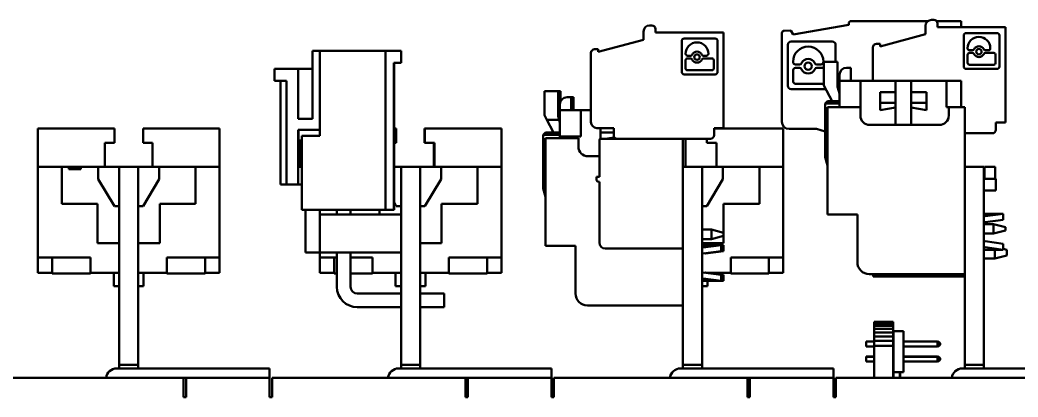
# Model space of a CAD drawing. Header units: millimetres. Extents: x 3118 to 4801, y 919 to 1849.
# Drawn here: x 3373.8 to 3457.3, y 1426.6 to 1458.2 of the extents above; entities that cross this region are included whole.
import ezdxf

# ---------------------------------------------------------------- set-up
doc = ezdxf.new("R2010")
doc.units = ezdxf.units.MM
doc.header["$LTSCALE"] = 1.8
doc.layers.add('외형선(ISO)', color=7, linetype='Continuous', lineweight=50)

msp = doc.modelspace()

# ---------------------------------------------------------------- linework, layer by layer
at = {"layer": '외형선(ISO)'}
for p, q in [((3443.341, 1458.097), (3449.76, 1458.097)), ((3450.06, 1458.197), (3450.26, 1458.197)), ((3450.483, 1458.097), (3452.541, 1458.097)), ((3452.541, 1458.097), (3452.541, 1457.597)), ((3425.96, 1456.537), (3425.96, 1457.237)), ((3426.46, 1457.737), (3426.66, 1457.737)), ((3426.96, 1457.437), (3426.96, 1457.137)), ((3426.96, 1457.137), (3432.66, 1457.137)), ((3432.66, 1457.137), (3432.66, 1449.137)), ((3438.291, 1457.317), (3437.732, 1457.293)), ((3438.291, 1457.317), (3438.488, 1456.977)), ((3438.488, 1456.977), (3443.141, 1457.797)), ((3443.141, 1457.897), (3443.141, 1457.797)), ((3449.56, 1456.997), (3449.56, 1457.697)), ((3450.56, 1457.897), (3450.56, 1457.597)), ((3450.56, 1457.597), (3456.26, 1457.597)), ((3456.26, 1457.597), (3456.26, 1449.597)), ((3422.16, 1455.519), (3425.96, 1456.537)), ((3429.16, 1453.848), (3429.16, 1456.427)), ((3429.37, 1456.637), (3431.949, 1456.637)), ((3432.16, 1456.427), (3432.16, 1453.848)), ((3437.541, 1449.667), (3437.541, 1457.093)), ((3438.322, 1456.397), (3441.76, 1456.397)), ((3445.76, 1455.979), (3449.56, 1456.997)), ((3452.76, 1454.308), (3452.76, 1456.887)), ((3452.97, 1457.097), (3455.549, 1457.097)), ((3455.76, 1456.887), (3455.76, 1454.308)), ((3398.86, 1455.597), (3398.26, 1455.597)), ((3398.26, 1455.597), (3398.26, 1449.897)), ((3404.36, 1455.597), (3398.86, 1455.597)), ((3398.86, 1455.597), (3398.86, 1448.497)), ((3404.36, 1442.297), (3404.36, 1455.597)), ((3405.66, 1455.597), (3404.36, 1455.597)), ((3405.68, 1455.597), (3405.66, 1455.597)), ((3405.66, 1455.597), (3405.66, 1454.597)), ((3405.68, 1455.597), (3405.68, 1454.597)), ((3421.86, 1455.737), (3422.16, 1455.737)), ((3422.16, 1455.737), (3422.16, 1455.519)), ((3438.041, 1452.678), (3438.041, 1456.116)), ((3442.041, 1456.116), (3442.041, 1454.697)), ((3445.16, 1453.097), (3445.16, 1455.897)), ((3445.46, 1456.197), (3445.76, 1456.197)), ((3445.76, 1456.197), (3445.76, 1455.979)), ((3453.085, 1455.823), (3453.085, 1455.811)), ((3453.243, 1455.652), (3453.483, 1455.652)), ((3454.589, 1455.652), (3454.829, 1455.652)), ((3454.987, 1455.811), (3454.987, 1455.823)), ((3421.56, 1449.637), (3421.56, 1455.437)), ((3429.485, 1455.363), (3429.485, 1455.351)), ((3429.485, 1454.814), (3429.485, 1454.137)), ((3429.643, 1455.192), (3429.883, 1455.192)), ((3429.883, 1454.972), (3429.643, 1454.972)), ((3430.989, 1455.192), (3431.229, 1455.192)), ((3431.676, 1454.972), (3430.989, 1454.972)), ((3431.387, 1455.351), (3431.387, 1455.363)), ((3431.835, 1454.137), (3431.835, 1454.814)), ((3438.474, 1454.681), (3438.474, 1454.698)), ((3441.011, 1454.698), (3441.011, 1454.681)), ((3442.21, 1454.697), (3441.06, 1454.697)), ((3441.06, 1454.697), (3441.06, 1452.697)), ((3442.21, 1452.597), (3442.21, 1454.697)), ((3453.085, 1455.274), (3453.085, 1454.597)), ((3453.483, 1455.432), (3453.243, 1455.432)), ((3455.276, 1455.432), (3454.589, 1455.432)), ((3455.435, 1454.597), (3455.435, 1455.274)), ((3397.06, 1454.097), (3395.06, 1454.097)), ((3395.06, 1454.097), (3395.06, 1453.097)), ((3398.26, 1454.097), (3397.06, 1454.097)), ((3397.06, 1449.897), (3397.06, 1454.097)), ((3405.66, 1454.597), (3405.06, 1454.597)), ((3405.06, 1454.597), (3405.06, 1442.297)), ((3405.08, 1454.597), (3405.08, 1442.297)), ((3405.68, 1454.597), (3405.66, 1454.597)), ((3429.643, 1453.979), (3431.676, 1453.979)), ((3438.474, 1453.063), (3438.474, 1453.965)), ((3439.005, 1454.47), (3438.685, 1454.47)), ((3438.685, 1454.176), (3439.005, 1454.176)), ((3440.8, 1454.47), (3440.48, 1454.47)), ((3440.48, 1454.176), (3441.06, 1454.176)), ((3443.31, 1454.197), (3442.96, 1454.197)), ((3443.31, 1453.897), (3443.31, 1454.197)), ((3443.31, 1453.097), (3443.31, 1453.897)), ((3455.549, 1454.097), (3452.97, 1454.097)), ((3453.243, 1454.439), (3455.276, 1454.439)), ((3395.06, 1453.097), (3396.06, 1453.097)), ((3395.56, 1453.097), (3395.56, 1444.397)), ((3396.06, 1453.097), (3396.06, 1444.397)), ((3431.949, 1453.637), (3429.37, 1453.637)), ((3442.36, 1453.597), (3442.36, 1453.097)), ((3443.26, 1453.097), (3442.36, 1453.097)), ((3442.36, 1453.097), (3442.36, 1450.897)), ((3444.11, 1453.097), (3443.26, 1453.097)), ((3444.11, 1450.897), (3444.11, 1453.097)), ((3447.06, 1453.097), (3444.11, 1453.097)), ((3447.06, 1453.097), (3447.06, 1452.147)), ((3448.36, 1453.097), (3447.06, 1453.097)), ((3451.31, 1453.097), (3448.36, 1453.097)), ((3448.36, 1452.147), (3448.36, 1453.097)), ((3451.66, 1453.097), (3451.31, 1453.097)), ((3451.31, 1450.897), (3451.31, 1453.097)), ((3452.56, 1453.097), (3451.66, 1453.097)), ((3452.56, 1450.897), (3452.56, 1453.097)), ((3418.81, 1452.227), (3417.66, 1452.227)), ((3417.66, 1452.227), (3417.66, 1450.227)), ((3419.01, 1452.227), (3418.81, 1452.227)), ((3418.81, 1450.127), (3418.81, 1452.227)), ((3419.01, 1451.367), (3419.01, 1452.227)), ((3441.22, 1452.397), (3438.322, 1452.397)), ((3441.06, 1452.852), (3438.685, 1452.852)), ((3441.06, 1452.697), (3441.753, 1451.397)), ((3442.36, 1452.042), (3442.21, 1452.597)), ((3447.06, 1452.147), (3445.76, 1452.147)), ((3445.76, 1451.247), (3445.76, 1452.147)), ((3447.06, 1452.147), (3447.06, 1451.247)), ((3449.66, 1452.147), (3448.36, 1452.147)), ((3448.36, 1451.247), (3448.36, 1452.147)), ((3449.66, 1452.147), (3449.66, 1451.247)), ((3419.91, 1451.727), (3419.56, 1451.727)), ((3420.11, 1451.727), (3419.91, 1451.727)), ((3419.91, 1451.427), (3419.91, 1451.727)), ((3419.91, 1450.627), (3419.91, 1451.427)), ((3420.11, 1451.427), (3420.11, 1451.727)), ((3420.11, 1450.627), (3420.11, 1451.427)), ((3441.16, 1451.197), (3441.36, 1451.397)), ((3441.36, 1451.397), (3442.36, 1451.397)), ((3418.96, 1451.127), (3418.96, 1450.627)), ((3419.86, 1450.627), (3418.96, 1450.627)), ((3418.96, 1450.627), (3418.96, 1448.427)), ((3420.71, 1450.627), (3419.86, 1450.627)), ((3420.71, 1448.427), (3420.71, 1450.627)), ((3421.56, 1450.627), (3420.71, 1450.627)), ((3441.16, 1451.197), (3442.36, 1451.197)), ((3441.16, 1446.697), (3441.16, 1451.197)), ((3441.36, 1450.897), (3444.11, 1450.897)), ((3441.36, 1441.897), (3441.36, 1450.897)), ((3444.11, 1450.897), (3444.11, 1450.197)), ((3445.76, 1451.247), (3445.76, 1450.647)), ((3447.06, 1451.247), (3445.76, 1451.247)), ((3445.76, 1450.647), (3447.06, 1450.847)), ((3447.06, 1450.847), (3447.06, 1451.247)), ((3447.06, 1450.847), (3447.06, 1449.397)), ((3449.66, 1451.247), (3448.36, 1451.247)), ((3448.36, 1451.247), (3448.36, 1450.847)), ((3448.36, 1449.397), (3448.36, 1450.847)), ((3448.36, 1450.847), (3449.66, 1450.647)), ((3449.66, 1450.647), (3449.66, 1451.247)), ((3451.31, 1450.897), (3451.51, 1450.897)), ((3451.51, 1450.897), (3452.86, 1450.897)), ((3451.51, 1450.197), (3451.51, 1450.897)), ((3452.86, 1450.897), (3452.86, 1445.897)), ((3398.26, 1449.897), (3397.06, 1449.897)), ((3417.66, 1450.227), (3417.873, 1449.827)), ((3418.405, 1448.83), (3417.873, 1449.827)), ((3417.873, 1449.827), (3418.891, 1449.827)), ((3418.891, 1449.827), (3418.81, 1450.127)), ((3418.96, 1449.572), (3418.891, 1449.827)), ((3456.26, 1449.597), (3455.46, 1449.597)), ((3455.46, 1449.597), (3455.46, 1448.997)), ((3381.66, 1449.097), (3375.26, 1449.097)), ((3375.26, 1449.097), (3375.26, 1445.897)), ((3381.66, 1447.897), (3381.66, 1449.097)), ((3384.06, 1449.097), (3390.46, 1449.097)), ((3384.06, 1447.897), (3384.06, 1449.097)), ((3390.46, 1449.097), (3390.46, 1445.897)), ((3397.06, 1444.397), (3397.06, 1448.997)), ((3397.06, 1448.997), (3398.86, 1448.997)), ((3397.08, 1445.897), (3397.08, 1448.997)), ((3405.26, 1449.097), (3405.08, 1449.097)), ((3405.26, 1447.897), (3405.26, 1449.097)), ((3407.61, 1449.097), (3407.66, 1449.097)), ((3407.61, 1447.897), (3407.61, 1449.097)), ((3407.66, 1449.097), (3414.06, 1449.097)), ((3407.66, 1447.897), (3407.66, 1449.097)), ((3414.06, 1449.097), (3414.06, 1445.897)), ((3417.56, 1448.577), (3417.76, 1448.777)), ((3417.76, 1448.777), (3418.96, 1448.777)), ((3423.46, 1449.137), (3422.06, 1449.137)), ((3422.36, 1448.777), (3422.36, 1449.137)), ((3422.36, 1448.777), (3422.36, 1448.237)), ((3423.46, 1448.777), (3422.36, 1448.777)), ((3423.46, 1448.537), (3423.46, 1449.137)), ((3431.86, 1449.137), (3431.86, 1448.537)), ((3432.66, 1449.137), (3431.86, 1449.137)), ((3431.86, 1449.097), (3437.66, 1449.097)), ((3437.66, 1449.097), (3437.66, 1445.897)), ((3440.441, 1449.067), (3438.141, 1449.067)), ((3440.441, 1449.067), (3441.16, 1448.852)), ((3444.91, 1449.397), (3450.71, 1449.397)), ((3397.16, 1448.097), (3397.36, 1448.097)), ((3397.16, 1445.897), (3397.16, 1448.097)), ((3397.36, 1448.497), (3398.86, 1448.497)), ((3397.36, 1442.297), (3397.36, 1448.497)), ((3417.56, 1448.577), (3418.96, 1448.577)), ((3417.56, 1444.077), (3417.56, 1448.577)), ((3417.76, 1448.277), (3420.51, 1448.277)), ((3417.76, 1439.277), (3417.76, 1448.277)), ((3418.96, 1448.427), (3419.86, 1448.427)), ((3418.96, 1448.277), (3418.96, 1448.427)), ((3419.86, 1448.427), (3420.71, 1448.427)), ((3420.51, 1448.277), (3420.51, 1447.577)), ((3422.26, 1445.037), (3422.26, 1448.137)), ((3422.36, 1448.237), (3429.26, 1448.237)), ((3422.75, 1448.237), (3423.46, 1448.347)), ((3423.46, 1448.537), (3423.46, 1448.237)), ((3429.26, 1448.237), (3429.26, 1445.897)), ((3431.56, 1448.237), (3429.26, 1448.237)), ((3429.46, 1448.237), (3429.46, 1445.897)), ((3431.26, 1447.897), (3431.26, 1448.237)), ((3455.16, 1448.697), (3452.86, 1448.697)), ((3380.86, 1445.897), (3380.86, 1447.897)), ((3380.86, 1447.897), (3381.66, 1447.897)), ((3384.86, 1447.897), (3384.06, 1447.897)), ((3384.86, 1445.897), (3384.86, 1447.897)), ((3405.08, 1447.897), (3405.26, 1447.897)), ((3407.66, 1447.897), (3407.61, 1447.897)), ((3408.46, 1447.897), (3407.66, 1447.897)), ((3408.41, 1445.897), (3408.41, 1447.897)), ((3408.46, 1445.897), (3408.46, 1447.897)), ((3432.06, 1447.897), (3431.26, 1447.897)), ((3432.06, 1445.897), (3432.06, 1447.897)), ((3421.31, 1446.777), (3422.26, 1446.777)), ((3441.36, 1445.997), (3441.16, 1446.697)), ((3375.26, 1445.897), (3375.26, 1438.297)), ((3375.26, 1445.897), (3380.86, 1445.897)), ((3377.26, 1445.897), (3377.26, 1442.797)), ((3377.86, 1445.697), (3377.86, 1445.897)), ((3378.86, 1445.697), (3377.86, 1445.697)), ((3378.26, 1445.897), (3378.26, 1445.697)), ((3378.86, 1445.897), (3378.86, 1445.697)), ((3380.31, 1444.847), (3380.31, 1445.897)), ((3382.06, 1445.897), (3380.86, 1445.897)), ((3382.06, 1429.297), (3382.06, 1445.897)), ((3383.66, 1445.897), (3382.06, 1445.897)), ((3383.66, 1445.897), (3383.66, 1429.297)), ((3384.86, 1445.897), (3383.66, 1445.897)), ((3390.46, 1445.897), (3384.86, 1445.897)), ((3385.41, 1445.897), (3385.41, 1444.847)), ((3388.46, 1442.797), (3388.46, 1445.897)), ((3390.46, 1445.897), (3390.46, 1438.297)), ((3397.06, 1445.897), (3397.16, 1445.897)), ((3397.36, 1445.897), (3397.16, 1445.897)), ((3405.66, 1445.897), (3405.08, 1445.897)), ((3405.66, 1429.297), (3405.66, 1445.897)), ((3407.26, 1445.897), (3405.66, 1445.897)), ((3407.26, 1445.897), (3407.26, 1429.297)), ((3408.46, 1445.897), (3407.26, 1445.897)), ((3414.06, 1445.897), (3408.46, 1445.897)), ((3409.01, 1445.897), (3409.01, 1444.847)), ((3412.06, 1442.797), (3412.06, 1445.897)), ((3414.06, 1445.897), (3414.06, 1438.297)), ((3429.26, 1429.297), (3429.26, 1445.897)), ((3430.86, 1445.897), (3429.26, 1445.897)), ((3430.86, 1445.897), (3430.86, 1429.297)), ((3432.06, 1445.897), (3430.86, 1445.897)), ((3437.66, 1445.897), (3432.06, 1445.897)), ((3432.61, 1445.897), (3432.61, 1444.847)), ((3435.66, 1445.897), (3437.66, 1445.897)), ((3435.66, 1442.797), (3435.66, 1445.897)), ((3437.66, 1445.897), (3437.66, 1438.297)), ((3452.86, 1445.897), (3454.46, 1445.897)), ((3452.86, 1429.297), (3452.86, 1445.897)), ((3454.46, 1445.897), (3454.46, 1429.297)), ((3455.4, 1445.897), (3454.5, 1445.897)), ((3454.5, 1445.897), (3454.5, 1445.147)), ((3455.4, 1445.897), (3455.4, 1445.147)), ((3381.66, 1442.597), (3380.31, 1444.847)), ((3385.41, 1444.847), (3384.06, 1442.597)), ((3409.01, 1444.847), (3407.66, 1442.597)), ((3422.01, 1445.037), (3422.26, 1445.037)), ((3422.01, 1444.837), (3422.01, 1445.037)), ((3422.26, 1444.637), (3422.21, 1444.637)), ((3422.26, 1439.537), (3422.26, 1444.637)), ((3432.61, 1444.847), (3431.26, 1442.597)), ((3454.46, 1444.897), (3455.447, 1444.897)), ((3454.5, 1444.897), (3454.5, 1445.147)), ((3455.4, 1444.897), (3455.4, 1445.147)), ((3455.447, 1443.897), (3455.447, 1444.897)), ((3395.56, 1444.397), (3396.06, 1444.397)), ((3396.06, 1444.397), (3397.06, 1444.397)), ((3397.06, 1444.397), (3397.36, 1444.397)), ((3417.76, 1443.377), (3417.56, 1444.077)), ((3455.447, 1443.897), (3454.46, 1443.897)), ((3377.26, 1442.797), (3380.26, 1442.797)), ((3380.26, 1442.797), (3380.26, 1439.497)), ((3382.06, 1442.597), (3381.66, 1442.597)), ((3384.06, 1442.597), (3383.66, 1442.597)), ((3385.46, 1442.797), (3388.46, 1442.797)), ((3385.46, 1439.497), (3385.46, 1442.797)), ((3397.36, 1442.297), (3404.36, 1442.297)), ((3397.66, 1438.697), (3397.66, 1442.297)), ((3398.86, 1442.297), (3398.86, 1441.897)), ((3400.29, 1441.897), (3400.29, 1442.297)), ((3401.43, 1441.897), (3401.43, 1442.297)), ((3403.86, 1442.297), (3403.86, 1441.897)), ((3404.36, 1442.297), (3405.06, 1442.297)), ((3405.06, 1442.297), (3405.08, 1442.297)), ((3405.26, 1442.597), (3405.08, 1442.897)), ((3405.66, 1442.597), (3405.26, 1442.597)), ((3407.66, 1442.597), (3407.26, 1442.597)), ((3409.06, 1442.797), (3412.06, 1442.797)), ((3409.06, 1439.497), (3409.06, 1442.797)), ((3431.26, 1442.597), (3430.86, 1442.597)), ((3432.66, 1442.797), (3435.66, 1442.797)), ((3432.66, 1440.369), (3432.66, 1442.797)), ((3398.86, 1441.897), (3405.66, 1441.897)), ((3398.86, 1438.697), (3398.86, 1441.897)), ((3443.86, 1441.897), (3441.36, 1441.897)), ((3443.86, 1437.897), (3443.86, 1441.897)), ((3456.06, 1441.947), (3454.46, 1441.947)), ((3454.46, 1441.761), (3454.56, 1441.747)), ((3454.56, 1441.247), (3454.46, 1441.261)), ((3454.56, 1441.747), (3456.06, 1441.947)), ((3456.06, 1441.447), (3454.56, 1441.247)), ((3456.06, 1441.947), (3456.06, 1441.447)), ((3430.86, 1440.637), (3431.66, 1440.637)), ((3431.66, 1440.637), (3432.66, 1440.369)), ((3431.66, 1439.837), (3431.66, 1440.637)), ((3454.46, 1441.097), (3455.26, 1441.097)), ((3455.26, 1441.097), (3456.26, 1440.829)), ((3455.26, 1440.297), (3455.26, 1441.097)), ((3456.26, 1440.565), (3455.26, 1440.297)), ((3456.26, 1440.829), (3456.26, 1440.565)), ((3430.86, 1439.837), (3431.66, 1439.837)), ((3432.66, 1440.105), (3431.66, 1439.837)), ((3432.66, 1440.369), (3432.66, 1440.105)), ((3432.66, 1439.497), (3432.66, 1440.105)), ((3454.46, 1440.297), (3455.26, 1440.297)), ((3454.46, 1439.634), (3454.56, 1439.647)), ((3454.56, 1439.647), (3456.06, 1439.447)), ((3380.26, 1439.497), (3382.06, 1439.497)), ((3383.66, 1439.497), (3385.46, 1439.497)), ((3407.26, 1439.497), (3409.06, 1439.497)), ((3420.26, 1439.277), (3417.76, 1439.277)), ((3420.26, 1435.277), (3420.26, 1439.277)), ((3429.26, 1439.037), (3422.76, 1439.037)), ((3430.86, 1439.497), (3432.66, 1439.497)), ((3432.46, 1439.327), (3430.86, 1439.327)), ((3430.86, 1439.141), (3430.96, 1439.127)), ((3430.96, 1439.127), (3432.46, 1439.327)), ((3432.46, 1438.827), (3430.96, 1438.627)), ((3432.66, 1438.827), (3431.16, 1438.627)), ((3432.46, 1439.327), (3432.46, 1438.827)), ((3432.66, 1439.327), (3432.46, 1439.327)), ((3432.46, 1439.301), (3432.66, 1439.327)), ((3432.66, 1439.327), (3432.66, 1438.827)), ((3454.56, 1439.147), (3454.46, 1439.134)), ((3454.46, 1438.947), (3456.06, 1438.947)), ((3456.06, 1438.947), (3454.56, 1439.147)), ((3455.36, 1438.207), (3455.36, 1438.947)), ((3456.06, 1439.447), (3456.06, 1438.947)), ((3456.36, 1438.929), (3456.06, 1439.01)), ((3456.36, 1438.929), (3456.36, 1438.465)), ((3375.26, 1438.297), (3375.26, 1436.997)), ((3379.66, 1438.297), (3375.26, 1438.297)), ((3376.46, 1438.297), (3376.46, 1436.947)), ((3379.66, 1436.997), (3379.66, 1438.297)), ((3386.06, 1438.297), (3386.06, 1436.997)), ((3390.46, 1438.297), (3386.06, 1438.297)), ((3389.26, 1436.947), (3389.26, 1438.297)), ((3390.46, 1436.997), (3390.46, 1438.297)), ((3398.86, 1438.697), (3397.66, 1438.697)), ((3398.86, 1438.697), (3398.86, 1438.297)), ((3405.66, 1438.697), (3398.86, 1438.697)), ((3398.86, 1438.297), (3398.86, 1436.997)), ((3400.29, 1438.297), (3398.86, 1438.297)), ((3400.06, 1438.297), (3400.06, 1436.947)), ((3400.29, 1435.837), (3400.29, 1438.697)), ((3401.43, 1435.837), (3401.43, 1438.697)), ((3403.26, 1438.297), (3401.43, 1438.297)), ((3403.26, 1436.997), (3403.26, 1438.297)), ((3409.66, 1438.297), (3409.66, 1436.997)), ((3414.06, 1438.297), (3409.66, 1438.297)), ((3412.86, 1436.947), (3412.86, 1438.297)), ((3414.06, 1436.997), (3414.06, 1438.297)), ((3430.96, 1438.627), (3430.86, 1438.641)), ((3431.16, 1438.627), (3431.06, 1438.641)), ((3433.26, 1438.297), (3433.26, 1436.997)), ((3437.66, 1438.297), (3433.26, 1438.297)), ((3436.46, 1436.947), (3436.46, 1438.297)), ((3437.66, 1436.997), (3437.66, 1438.297)), ((3454.46, 1438.197), (3455.36, 1438.197)), ((3455.36, 1438.197), (3455.36, 1438.207)), ((3455.36, 1438.197), (3455.378, 1438.202)), ((3455.378, 1438.202), (3456.36, 1438.465)), ((3375.26, 1436.997), (3376.46, 1436.997)), ((3376.46, 1436.947), (3379.66, 1436.947)), ((3379.66, 1436.997), (3382.06, 1436.997)), ((3379.66, 1436.947), (3379.66, 1436.997)), ((3381.61, 1435.897), (3381.61, 1436.997)), ((3386.06, 1436.997), (3383.66, 1436.997)), ((3384.11, 1435.897), (3384.11, 1436.997)), ((3386.06, 1436.997), (3386.06, 1436.947)), ((3386.06, 1436.947), (3389.26, 1436.947)), ((3389.26, 1436.997), (3390.46, 1436.997)), ((3398.86, 1436.997), (3400.06, 1436.997)), ((3400.06, 1436.947), (3400.29, 1436.947)), ((3401.43, 1436.947), (3403.26, 1436.947)), ((3403.26, 1436.997), (3405.66, 1436.997)), ((3403.26, 1436.947), (3403.26, 1436.997)), ((3405.21, 1435.897), (3405.21, 1436.997)), ((3409.66, 1436.997), (3407.26, 1436.997)), ((3407.71, 1435.897), (3407.71, 1436.997)), ((3409.66, 1436.997), (3409.66, 1436.947)), ((3409.66, 1436.947), (3412.86, 1436.947)), ((3412.86, 1436.997), (3414.06, 1436.997)), ((3430.86, 1437.014), (3430.96, 1437.027)), ((3430.96, 1436.527), (3430.86, 1436.514)), ((3430.86, 1436.327), (3432.46, 1436.327)), ((3430.96, 1437.027), (3432.46, 1436.827)), ((3432.46, 1436.327), (3430.96, 1436.527)), ((3431.06, 1437.014), (3431.16, 1437.027)), ((3431.16, 1437.027), (3432.66, 1436.827)), ((3431.31, 1435.897), (3431.31, 1436.327)), ((3433.26, 1436.997), (3431.385, 1436.997)), ((3432.46, 1436.827), (3432.46, 1436.327)), ((3432.66, 1436.327), (3432.46, 1436.354)), ((3432.46, 1436.327), (3432.66, 1436.327)), ((3432.66, 1436.827), (3432.66, 1436.327)), ((3433.26, 1436.997), (3433.26, 1436.947)), ((3433.26, 1436.947), (3436.46, 1436.947)), ((3436.46, 1436.997), (3437.66, 1436.997)), ((3452.86, 1436.897), (3444.86, 1436.897)), ((3445.19, 1436.697), (3445.19, 1436.897)), ((3452.86, 1436.697), (3445.19, 1436.697)), ((3382.06, 1435.897), (3381.61, 1435.897)), ((3384.11, 1435.897), (3383.66, 1435.897)), ((3405.66, 1435.897), (3405.21, 1435.897)), ((3407.71, 1435.897), (3407.26, 1435.897)), ((3431.31, 1435.897), (3430.86, 1435.897)), ((3402, 1435.267), (3405.66, 1435.267)), ((3407.26, 1435.267), (3409.26, 1435.267)), ((3409.26, 1434.127), (3409.26, 1435.267)), ((3402, 1434.127), (3405.66, 1434.127)), ((3407.26, 1434.127), (3409.26, 1434.127)), ((3429.26, 1434.277), (3421.26, 1434.277)), ((3446.86, 1432.913), (3445.257, 1432.913)), ((3445.257, 1432.874), (3445.257, 1432.913)), ((3446.86, 1432.874), (3446.86, 1432.913)), ((3446.86, 1432.874), (3445.257, 1432.874)), ((3445.257, 1432.76), (3445.257, 1432.874)), ((3446.86, 1432.76), (3445.257, 1432.76)), ((3445.257, 1432.574), (3445.257, 1432.76)), ((3446.86, 1432.574), (3445.257, 1432.574)), ((3445.257, 1432.324), (3445.257, 1432.574)), ((3446.86, 1432.324), (3445.257, 1432.324)), ((3445.257, 1432.02), (3445.257, 1432.324)), ((3446.86, 1432.76), (3446.86, 1432.874)), ((3446.86, 1432.574), (3446.86, 1432.76)), ((3446.86, 1432.324), (3446.86, 1432.574)), ((3446.86, 1432.02), (3446.86, 1432.324)), ((3447.735, 1432.128), (3446.872, 1432.128)), ((3446.872, 1432.128), (3446.872, 1432.124)), ((3447.735, 1432.124), (3446.872, 1432.124)), ((3446.872, 1432.124), (3446.872, 1428.695)), ((3447.735, 1432.128), (3447.735, 1432.124)), ((3447.735, 1432.124), (3447.735, 1428.695)), ((3444.586, 1431.252), (3444.586, 1431.252)), ((3444.586, 1431.252), (3444.586, 1431.252)), ((3445.257, 1431.252), (3444.586, 1431.252)), ((3445.257, 1431.252), (3444.586, 1431.252)), ((3444.586, 1431.252), (3445.257, 1431.252)), ((3444.586, 1431.252), (3444.586, 1431.252)), ((3445.257, 1431.252), (3444.586, 1431.252)), ((3444.586, 1431.252), (3445.257, 1431.252)), ((3444.586, 1431.252), (3444.586, 1431.251)), ((3444.586, 1431.252), (3444.586, 1431.252)), ((3445.257, 1431.251), (3444.586, 1431.251)), ((3444.586, 1431.251), (3445.257, 1431.251)), ((3444.586, 1431.251), (3444.586, 1431.251)), ((3445.257, 1431.251), (3444.586, 1431.251)), ((3444.586, 1431.251), (3445.257, 1431.251)), ((3444.586, 1431.251), (3444.586, 1431.251)), ((3445.257, 1431.251), (3444.586, 1431.251)), ((3444.586, 1431.251), (3445.257, 1431.251)), ((3444.586, 1431.251), (3444.586, 1431.251)), ((3445.257, 1431.251), (3444.586, 1431.251)), ((3444.586, 1431.251), (3445.257, 1431.251)), ((3444.586, 1431.251), (3444.586, 1431.251)), ((3445.257, 1431.251), (3444.586, 1431.251)), ((3444.586, 1431.251), (3444.586, 1431.251)), ((3444.586, 1431.251), (3444.586, 1431.251)), ((3444.586, 1431.251), (3444.586, 1431.25)), ((3444.586, 1431.251), (3444.586, 1431.251)), ((3444.586, 1431.251), (3444.586, 1431.251)), ((3444.586, 1431.25), (3445.257, 1431.25)), ((3444.586, 1431.25), (3444.586, 1431.25)), ((3445.257, 1431.25), (3444.586, 1431.25)), ((3444.586, 1431.25), (3445.257, 1431.25)), ((3444.586, 1431.25), (3444.586, 1431.25)), ((3445.257, 1431.25), (3444.586, 1431.25)), ((3444.586, 1431.25), (3445.257, 1431.25)), ((3444.586, 1431.25), (3444.586, 1431.25)), ((3445.257, 1431.25), (3444.586, 1431.25)), ((3444.586, 1431.25), (3445.257, 1431.25)), ((3444.586, 1431.25), (3444.586, 1431.25)), ((3445.257, 1431.25), (3444.586, 1431.25)), ((3444.586, 1431.25), (3444.586, 1431.249)), ((3444.586, 1431.25), (3444.586, 1431.25)), ((3444.586, 1431.25), (3444.586, 1431.25)), ((3444.586, 1431.25), (3444.586, 1431.25)), ((3444.586, 1431.249), (3445.257, 1431.249)), ((3444.586, 1431.249), (3444.586, 1431.249)), ((3445.257, 1431.249), (3444.586, 1431.249)), ((3444.586, 1431.249), (3445.257, 1431.249)), ((3444.586, 1431.249), (3444.586, 1431.249)), ((3445.257, 1431.249), (3444.586, 1431.249)), ((3444.586, 1431.249), (3445.257, 1431.249)), ((3444.586, 1431.249), (3444.586, 1431.249)), ((3445.257, 1431.249), (3444.586, 1431.249)), ((3444.586, 1431.249), (3445.257, 1431.249)), ((3444.586, 1431.249), (3444.586, 1431.249)), ((3445.257, 1431.249), (3444.586, 1431.249)), ((3444.586, 1431.249), (3444.586, 1431.248)), ((3444.586, 1431.249), (3444.586, 1431.249)), ((3444.586, 1431.249), (3444.586, 1431.249)), ((3444.586, 1431.249), (3444.586, 1431.249)), ((3444.586, 1431.248), (3444.586, 1430.842)), ((3444.586, 1431.248), (3444.586, 1431.248)), ((3444.586, 1431.248), (3444.586, 1431.248)), ((3444.586, 1431.248), (3444.586, 1431.248)), ((3444.586, 1431.248), (3445.257, 1431.248)), ((3445.257, 1431.248), (3444.586, 1431.248)), ((3444.586, 1431.248), (3445.257, 1431.248)), ((3445.257, 1431.248), (3444.586, 1431.248)), ((3446.86, 1432.02), (3445.257, 1432.02)), ((3445.257, 1431.672), (3445.257, 1432.02)), ((3446.86, 1431.672), (3445.257, 1431.672)), ((3445.257, 1431.295), (3445.257, 1431.672)), ((3446.86, 1431.295), (3445.257, 1431.295)), ((3445.257, 1430.903), (3445.257, 1431.295)), ((3446.86, 1431.672), (3446.86, 1432.02)), ((3446.86, 1431.295), (3446.86, 1431.672)), ((3446.86, 1430.903), (3446.86, 1431.295)), ((3446.872, 1431.252), (3446.86, 1431.252)), ((3446.872, 1431.252), (3446.86, 1431.252)), ((3446.86, 1431.252), (3446.872, 1431.252)), ((3446.872, 1431.252), (3446.86, 1431.252)), ((3446.86, 1431.252), (3446.872, 1431.252)), ((3446.872, 1431.251), (3446.86, 1431.251)), ((3446.86, 1431.251), (3446.872, 1431.251)), ((3446.872, 1431.251), (3446.86, 1431.251)), ((3446.86, 1431.251), (3446.872, 1431.251)), ((3446.872, 1431.251), (3446.86, 1431.251)), ((3446.86, 1431.251), (3446.872, 1431.251)), ((3446.872, 1431.251), (3446.86, 1431.251)), ((3446.86, 1431.251), (3446.872, 1431.251)), ((3446.872, 1431.251), (3446.86, 1431.251)), ((3446.86, 1431.25), (3446.872, 1431.25)), ((3446.872, 1431.25), (3446.86, 1431.25)), ((3446.86, 1431.25), (3446.872, 1431.25)), ((3446.872, 1431.25), (3446.86, 1431.25)), ((3446.86, 1431.25), (3446.872, 1431.25)), ((3446.872, 1431.25), (3446.86, 1431.25)), ((3446.86, 1431.25), (3446.872, 1431.25)), ((3446.872, 1431.25), (3446.86, 1431.25)), ((3446.86, 1431.249), (3446.872, 1431.249)), ((3446.872, 1431.249), (3446.86, 1431.249)), ((3446.86, 1431.249), (3446.872, 1431.249)), ((3446.872, 1431.249), (3446.86, 1431.249)), ((3446.86, 1431.249), (3446.872, 1431.249)), ((3446.872, 1431.249), (3446.86, 1431.249)), ((3446.86, 1431.249), (3446.872, 1431.249)), ((3446.872, 1431.249), (3446.86, 1431.249)), ((3446.86, 1431.248), (3446.872, 1431.248)), ((3446.872, 1431.248), (3446.86, 1431.248)), ((3446.86, 1431.248), (3446.872, 1431.248)), ((3446.872, 1431.248), (3446.86, 1431.248)), ((3450.555, 1431.252), (3447.735, 1431.252)), ((3450.555, 1431.252), (3447.735, 1431.252)), ((3447.735, 1431.252), (3450.555, 1431.252)), ((3450.555, 1431.252), (3447.735, 1431.252)), ((3447.735, 1431.252), (3450.555, 1431.252)), ((3450.555, 1431.251), (3447.735, 1431.251)), ((3447.735, 1431.251), (3450.555, 1431.251)), ((3450.555, 1431.251), (3447.735, 1431.251)), ((3447.735, 1431.251), (3450.555, 1431.251)), ((3450.555, 1431.251), (3447.735, 1431.251)), ((3447.735, 1431.251), (3450.555, 1431.251)), ((3450.555, 1431.251), (3447.735, 1431.251)), ((3447.735, 1431.251), (3450.555, 1431.251)), ((3450.555, 1431.251), (3447.735, 1431.251)), ((3450.555, 1431.25), (3447.735, 1431.25)), ((3447.735, 1431.25), (3450.555, 1431.25)), ((3450.555, 1431.25), (3447.735, 1431.25)), ((3447.735, 1431.25), (3450.555, 1431.25)), ((3450.555, 1431.25), (3447.735, 1431.25)), ((3447.735, 1431.25), (3450.555, 1431.25)), ((3450.555, 1431.25), (3447.735, 1431.25)), ((3447.735, 1431.25), (3450.555, 1431.25)), ((3450.555, 1431.249), (3447.735, 1431.249)), ((3447.735, 1431.249), (3450.555, 1431.249)), ((3450.555, 1431.249), (3447.735, 1431.249)), ((3447.735, 1431.249), (3450.555, 1431.249)), ((3450.555, 1431.249), (3447.735, 1431.249)), ((3447.735, 1431.249), (3450.555, 1431.249)), ((3450.555, 1431.249), (3447.735, 1431.249)), ((3447.735, 1431.249), (3450.555, 1431.249)), ((3450.555, 1431.248), (3447.735, 1431.248)), ((3447.735, 1431.248), (3450.555, 1431.248)), ((3450.555, 1431.248), (3447.735, 1431.248)), ((3447.735, 1431.248), (3450.555, 1431.248)), ((3450.555, 1431.252), (3450.783, 1431.12)), ((3450.555, 1431.252), (3450.555, 1431.252)), ((3450.783, 1431.12), (3450.555, 1431.252)), ((3450.555, 1431.252), (3450.783, 1431.12)), ((3450.555, 1431.252), (3450.555, 1431.252)), ((3450.783, 1431.12), (3450.555, 1431.252)), ((3450.555, 1431.252), (3450.555, 1431.251)), ((3450.555, 1431.252), (3450.555, 1431.252)), ((3450.555, 1431.252), (3450.555, 1431.252)), ((3450.555, 1431.252), (3450.783, 1431.12)), ((3450.555, 1431.251), (3450.555, 1431.251)), ((3450.555, 1431.251), (3450.555, 1431.251)), ((3450.555, 1431.251), (3450.555, 1431.251)), ((3450.555, 1431.251), (3450.555, 1431.251)), ((3450.783, 1431.12), (3450.555, 1431.251)), ((3450.555, 1431.251), (3450.555, 1431.251)), ((3450.555, 1431.251), (3450.783, 1431.119)), ((3450.783, 1431.119), (3450.555, 1431.251)), ((3450.555, 1431.251), (3450.555, 1431.251)), ((3450.555, 1431.251), (3450.783, 1431.119)), ((3450.783, 1431.119), (3450.555, 1431.251)), ((3450.555, 1431.251), (3450.555, 1431.251)), ((3450.555, 1431.251), (3450.783, 1431.119)), ((3450.783, 1431.119), (3450.555, 1431.251)), ((3450.555, 1431.251), (3450.555, 1431.251)), ((3450.555, 1431.251), (3450.783, 1431.119)), ((3450.783, 1431.119), (3450.555, 1431.251)), ((3450.555, 1431.251), (3450.555, 1431.25)), ((3450.555, 1431.25), (3450.555, 1431.25)), ((3450.555, 1431.25), (3450.555, 1431.25)), ((3450.555, 1431.25), (3450.555, 1431.25)), ((3450.555, 1431.25), (3450.555, 1431.25)), ((3450.555, 1431.25), (3450.783, 1431.118)), ((3450.783, 1431.118), (3450.555, 1431.25)), ((3450.555, 1431.25), (3450.555, 1431.25)), ((3450.555, 1431.25), (3450.783, 1431.118)), ((3450.783, 1431.118), (3450.555, 1431.25)), ((3450.555, 1431.25), (3450.555, 1431.25)), ((3450.555, 1431.25), (3450.783, 1431.118)), ((3450.783, 1431.118), (3450.555, 1431.25)), ((3450.555, 1431.25), (3450.555, 1431.25)), ((3450.555, 1431.25), (3450.783, 1431.118)), ((3450.783, 1431.118), (3450.555, 1431.25)), ((3450.555, 1431.25), (3450.555, 1431.249)), ((3450.555, 1431.249), (3450.555, 1431.249)), ((3450.555, 1431.249), (3450.555, 1431.249)), ((3450.555, 1431.249), (3450.555, 1431.249)), ((3450.555, 1431.249), (3450.555, 1431.249)), ((3450.555, 1431.249), (3450.783, 1431.117)), ((3450.783, 1431.117), (3450.555, 1431.249)), ((3450.555, 1431.249), (3450.783, 1431.117)), ((3450.783, 1431.117), (3450.555, 1431.249)), ((3450.555, 1431.249), (3450.783, 1431.117)), ((3450.555, 1431.249), (3450.555, 1431.249)), ((3450.555, 1431.249), (3450.783, 1431.117)), ((3450.783, 1431.117), (3450.555, 1431.249)), ((3450.555, 1431.249), (3450.555, 1431.249)), ((3450.783, 1431.117), (3450.555, 1431.249)), ((3450.555, 1431.249), (3450.555, 1431.249)), ((3450.555, 1431.249), (3450.555, 1431.248)), ((3450.555, 1431.248), (3450.783, 1431.116)), ((3450.555, 1431.248), (3450.555, 1431.248)), ((3450.783, 1431.116), (3450.555, 1431.248)), ((3450.555, 1431.248), (3450.555, 1431.248)), ((3450.555, 1431.248), (3450.783, 1431.116)), ((3450.783, 1431.116), (3450.555, 1431.248)), ((3450.555, 1431.248), (3450.555, 1431.248)), ((3450.555, 1431.248), (3450.555, 1430.842)), ((3444.586, 1430.842), (3445.257, 1430.842)), ((3446.86, 1430.903), (3445.257, 1430.903)), ((3445.257, 1428.197), (3445.257, 1430.903)), ((3446.86, 1428.197), (3446.86, 1430.903)), ((3446.86, 1430.842), (3446.872, 1430.842)), ((3447.735, 1430.842), (3450.555, 1430.842)), ((3450.555, 1430.842), (3450.783, 1430.974)), ((3450.783, 1431.12), (3450.783, 1431.12)), ((3450.783, 1431.12), (3450.783, 1431.12)), ((3450.783, 1431.12), (3450.783, 1431.12)), ((3450.783, 1431.12), (3450.783, 1431.12)), ((3450.783, 1431.119), (3450.783, 1431.12)), ((3450.783, 1431.12), (3450.783, 1431.12)), ((3450.783, 1431.119), (3450.783, 1431.119)), ((3450.783, 1431.119), (3450.783, 1431.119)), ((3450.783, 1431.119), (3450.783, 1431.119)), ((3450.783, 1431.118), (3450.783, 1431.119)), ((3450.783, 1431.119), (3450.783, 1431.119)), ((3450.783, 1431.119), (3450.783, 1431.119)), ((3450.783, 1431.119), (3450.783, 1431.119)), ((3450.783, 1431.119), (3450.783, 1431.119)), ((3450.783, 1431.118), (3450.783, 1431.118)), ((3450.783, 1431.118), (3450.783, 1431.118)), ((3450.783, 1431.118), (3450.783, 1431.118)), ((3450.783, 1431.117), (3450.783, 1431.118)), ((3450.783, 1431.118), (3450.783, 1431.118)), ((3450.783, 1431.118), (3450.783, 1431.118)), ((3450.783, 1431.118), (3450.783, 1431.118)), ((3450.783, 1431.118), (3450.783, 1431.118)), ((3450.783, 1431.117), (3450.783, 1431.117)), ((3450.783, 1431.117), (3450.783, 1431.117)), ((3450.783, 1431.117), (3450.783, 1431.117)), ((3450.783, 1431.117), (3450.783, 1431.117)), ((3450.783, 1431.117), (3450.783, 1431.117)), ((3450.783, 1431.116), (3450.783, 1431.117)), ((3450.783, 1431.117), (3450.783, 1431.117)), ((3450.783, 1431.117), (3450.783, 1431.117)), ((3450.783, 1431.116), (3450.783, 1431.116)), ((3450.783, 1431.116), (3450.783, 1431.116)), ((3450.783, 1431.116), (3450.783, 1431.116)), ((3450.783, 1431.116), (3450.783, 1430.974)), ((3444.586, 1429.982), (3444.586, 1429.982)), ((3444.586, 1429.982), (3444.586, 1429.982)), ((3445.257, 1429.982), (3444.586, 1429.982)), ((3445.257, 1429.982), (3444.586, 1429.982)), ((3444.586, 1429.982), (3444.586, 1429.982)), ((3444.586, 1429.982), (3444.586, 1429.982)), ((3444.586, 1429.982), (3444.586, 1429.981)), ((3444.586, 1429.982), (3445.257, 1429.982)), ((3445.257, 1429.982), (3444.586, 1429.982)), ((3444.586, 1429.982), (3445.257, 1429.982)), ((3444.586, 1429.981), (3444.586, 1429.981)), ((3444.586, 1429.981), (3444.586, 1429.981)), ((3444.586, 1429.981), (3444.586, 1429.981)), ((3444.586, 1429.981), (3444.586, 1429.981)), ((3444.586, 1429.981), (3444.586, 1429.981)), ((3444.586, 1429.981), (3444.586, 1429.981)), ((3444.586, 1429.981), (3444.586, 1429.981)), ((3445.257, 1429.981), (3444.586, 1429.981)), ((3444.586, 1429.981), (3444.586, 1429.98)), ((3444.586, 1429.981), (3445.257, 1429.981)), ((3445.257, 1429.981), (3444.586, 1429.981)), ((3444.586, 1429.981), (3445.257, 1429.981)), ((3445.257, 1429.981), (3444.586, 1429.981)), ((3444.586, 1429.981), (3445.257, 1429.981)), ((3445.257, 1429.981), (3444.586, 1429.981)), ((3444.586, 1429.981), (3445.257, 1429.981)), ((3445.257, 1429.981), (3444.586, 1429.981)), ((3444.586, 1429.981), (3444.586, 1429.981)), ((3445.257, 1429.98), (3444.586, 1429.98)), ((3444.586, 1429.98), (3444.586, 1429.979)), ((3444.586, 1429.98), (3445.257, 1429.98)), ((3445.257, 1429.98), (3444.586, 1429.98)), ((3444.586, 1429.98), (3444.586, 1429.98)), ((3444.586, 1429.98), (3445.257, 1429.98)), ((3445.257, 1429.98), (3444.586, 1429.98)), ((3444.586, 1429.98), (3444.586, 1429.98)), ((3444.586, 1429.98), (3445.257, 1429.98)), ((3445.257, 1429.98), (3444.586, 1429.98)), ((3444.586, 1429.98), (3444.586, 1429.98)), ((3444.586, 1429.98), (3445.257, 1429.98)), ((3444.586, 1429.98), (3444.586, 1429.98)), ((3444.586, 1429.98), (3444.586, 1429.98)), ((3444.586, 1429.98), (3444.586, 1429.98)), ((3444.586, 1429.98), (3444.586, 1429.98)), ((3445.257, 1429.979), (3444.586, 1429.979)), ((3444.586, 1429.979), (3444.586, 1429.978)), ((3444.586, 1429.979), (3445.257, 1429.979)), ((3445.257, 1429.979), (3444.586, 1429.979)), ((3444.586, 1429.979), (3444.586, 1429.979)), ((3444.586, 1429.979), (3445.257, 1429.979)), ((3445.257, 1429.979), (3444.586, 1429.979)), ((3444.586, 1429.979), (3444.586, 1429.979)), ((3444.586, 1429.979), (3445.257, 1429.979)), ((3445.257, 1429.979), (3444.586, 1429.979)), ((3444.586, 1429.979), (3444.586, 1429.979)), ((3444.586, 1429.979), (3445.257, 1429.979)), ((3444.586, 1429.979), (3444.586, 1429.979)), ((3444.586, 1429.979), (3444.586, 1429.979)), ((3444.586, 1429.979), (3444.586, 1429.979)), ((3444.586, 1429.979), (3444.586, 1429.979)), ((3444.586, 1429.978), (3444.586, 1429.572)), ((3444.586, 1429.978), (3444.586, 1429.978)), ((3445.257, 1429.978), (3444.586, 1429.978)), ((3444.586, 1429.978), (3444.586, 1429.978)), ((3444.586, 1429.978), (3445.257, 1429.978)), ((3444.586, 1429.978), (3445.257, 1429.978)), ((3445.257, 1429.978), (3444.586, 1429.978)), ((3444.586, 1429.978), (3444.586, 1429.978)), ((3444.586, 1429.572), (3445.257, 1429.572)), ((3446.872, 1429.982), (3446.86, 1429.982)), ((3446.872, 1429.982), (3446.86, 1429.982)), ((3446.86, 1429.982), (3446.872, 1429.982)), ((3446.872, 1429.982), (3446.86, 1429.982)), ((3446.86, 1429.982), (3446.872, 1429.982)), ((3446.872, 1429.981), (3446.86, 1429.981)), ((3446.86, 1429.981), (3446.872, 1429.981)), ((3446.872, 1429.981), (3446.86, 1429.981)), ((3446.86, 1429.981), (3446.872, 1429.981)), ((3446.872, 1429.981), (3446.86, 1429.981)), ((3446.86, 1429.981), (3446.872, 1429.981)), ((3446.872, 1429.981), (3446.86, 1429.981)), ((3446.86, 1429.981), (3446.872, 1429.981)), ((3446.872, 1429.981), (3446.86, 1429.981)), ((3446.872, 1429.98), (3446.86, 1429.98)), ((3446.86, 1429.98), (3446.872, 1429.98)), ((3446.872, 1429.98), (3446.86, 1429.98)), ((3446.86, 1429.98), (3446.872, 1429.98)), ((3446.872, 1429.98), (3446.86, 1429.98)), ((3446.86, 1429.98), (3446.872, 1429.98)), ((3446.872, 1429.98), (3446.86, 1429.98)), ((3446.86, 1429.98), (3446.872, 1429.98)), ((3446.872, 1429.979), (3446.86, 1429.979)), ((3446.86, 1429.979), (3446.872, 1429.979)), ((3446.872, 1429.979), (3446.86, 1429.979)), ((3446.86, 1429.979), (3446.872, 1429.979)), ((3446.872, 1429.979), (3446.86, 1429.979)), ((3446.86, 1429.979), (3446.872, 1429.979)), ((3446.872, 1429.979), (3446.86, 1429.979)), ((3446.86, 1429.979), (3446.872, 1429.979)), ((3446.872, 1429.978), (3446.86, 1429.978)), ((3446.86, 1429.978), (3446.872, 1429.978)), ((3446.86, 1429.978), (3446.872, 1429.978)), ((3446.872, 1429.978), (3446.86, 1429.978)), ((3446.86, 1429.572), (3446.872, 1429.572)), ((3450.555, 1429.982), (3447.735, 1429.982)), ((3450.555, 1429.982), (3447.735, 1429.982)), ((3447.735, 1429.982), (3450.555, 1429.982)), ((3450.555, 1429.982), (3447.735, 1429.982)), ((3447.735, 1429.982), (3450.555, 1429.982)), ((3450.555, 1429.981), (3447.735, 1429.981)), ((3447.735, 1429.981), (3450.555, 1429.981)), ((3450.555, 1429.981), (3447.735, 1429.981)), ((3447.735, 1429.981), (3450.555, 1429.981)), ((3450.555, 1429.981), (3447.735, 1429.981)), ((3447.735, 1429.981), (3450.555, 1429.981)), ((3450.555, 1429.981), (3447.735, 1429.981)), ((3447.735, 1429.981), (3450.555, 1429.981)), ((3450.555, 1429.981), (3447.735, 1429.981)), ((3450.555, 1429.98), (3447.735, 1429.98)), ((3447.735, 1429.98), (3450.555, 1429.98)), ((3450.555, 1429.98), (3447.735, 1429.98)), ((3447.735, 1429.98), (3450.555, 1429.98)), ((3450.555, 1429.98), (3447.735, 1429.98)), ((3447.735, 1429.98), (3450.555, 1429.98)), ((3450.555, 1429.98), (3447.735, 1429.98)), ((3447.735, 1429.98), (3450.555, 1429.98)), ((3450.555, 1429.979), (3447.735, 1429.979)), ((3447.735, 1429.979), (3450.555, 1429.979)), ((3450.555, 1429.979), (3447.735, 1429.979)), ((3447.735, 1429.979), (3450.555, 1429.979)), ((3450.555, 1429.979), (3447.735, 1429.979)), ((3447.735, 1429.979), (3450.555, 1429.979)), ((3450.555, 1429.979), (3447.735, 1429.979)), ((3447.735, 1429.979), (3450.555, 1429.979)), ((3447.735, 1429.978), (3450.555, 1429.978)), ((3450.555, 1429.978), (3447.735, 1429.978)), ((3450.555, 1429.978), (3447.735, 1429.978)), ((3447.735, 1429.978), (3450.555, 1429.978)), ((3447.735, 1429.572), (3450.555, 1429.572)), ((3450.555, 1429.982), (3450.783, 1429.85)), ((3450.555, 1429.982), (3450.555, 1429.982)), ((3450.783, 1429.85), (3450.555, 1429.982)), ((3450.555, 1429.982), (3450.555, 1429.981)), ((3450.555, 1429.982), (3450.555, 1429.982)), ((3450.555, 1429.982), (3450.555, 1429.982)), ((3450.555, 1429.982), (3450.783, 1429.85)), ((3450.783, 1429.85), (3450.555, 1429.982)), ((3450.555, 1429.982), (3450.555, 1429.982)), ((3450.555, 1429.982), (3450.783, 1429.85)), ((3450.555, 1429.981), (3450.555, 1429.981)), ((3450.555, 1429.981), (3450.555, 1429.981)), ((3450.555, 1429.981), (3450.555, 1429.981)), ((3450.555, 1429.981), (3450.555, 1429.981)), ((3450.783, 1429.85), (3450.555, 1429.981)), ((3450.555, 1429.981), (3450.555, 1429.981)), ((3450.555, 1429.981), (3450.555, 1429.98)), ((3450.783, 1429.849), (3450.555, 1429.981)), ((3450.555, 1429.981), (3450.555, 1429.981)), ((3450.555, 1429.981), (3450.783, 1429.849)), ((3450.783, 1429.849), (3450.555, 1429.981)), ((3450.555, 1429.981), (3450.555, 1429.981)), ((3450.555, 1429.981), (3450.783, 1429.849)), ((3450.783, 1429.849), (3450.555, 1429.981)), ((3450.555, 1429.981), (3450.555, 1429.981)), ((3450.555, 1429.981), (3450.783, 1429.849)), ((3450.783, 1429.849), (3450.555, 1429.981)), ((3450.555, 1429.981), (3450.783, 1429.849)), ((3450.555, 1429.98), (3450.555, 1429.98)), ((3450.555, 1429.98), (3450.555, 1429.98)), ((3450.555, 1429.98), (3450.555, 1429.98)), ((3450.555, 1429.98), (3450.555, 1429.98)), ((3450.555, 1429.98), (3450.783, 1429.848)), ((3450.783, 1429.848), (3450.555, 1429.98)), ((3450.555, 1429.98), (3450.783, 1429.848)), ((3450.783, 1429.848), (3450.555, 1429.98)), ((3450.555, 1429.98), (3450.555, 1429.979)), ((3450.555, 1429.98), (3450.555, 1429.98)), ((3450.555, 1429.98), (3450.555, 1429.98)), ((3450.783, 1429.848), (3450.555, 1429.98)), ((3450.555, 1429.98), (3450.555, 1429.98)), ((3450.555, 1429.98), (3450.783, 1429.848)), ((3450.783, 1429.848), (3450.555, 1429.98)), ((3450.555, 1429.98), (3450.783, 1429.848)), ((3450.555, 1429.979), (3450.555, 1429.979)), ((3450.555, 1429.979), (3450.555, 1429.979)), ((3450.555, 1429.979), (3450.555, 1429.979)), ((3450.555, 1429.979), (3450.555, 1429.979)), ((3450.555, 1429.979), (3450.783, 1429.847)), ((3450.783, 1429.847), (3450.555, 1429.979)), ((3450.555, 1429.979), (3450.783, 1429.847)), ((3450.783, 1429.847), (3450.555, 1429.979)), ((3450.555, 1429.979), (3450.783, 1429.847)), ((3450.783, 1429.847), (3450.555, 1429.979)), ((3450.555, 1429.979), (3450.555, 1429.979)), ((3450.783, 1429.847), (3450.555, 1429.979)), ((3450.555, 1429.979), (3450.555, 1429.979)), ((3450.555, 1429.979), (3450.783, 1429.847)), ((3450.555, 1429.979), (3450.555, 1429.979)), ((3450.555, 1429.979), (3450.555, 1429.978)), ((3450.783, 1429.846), (3450.555, 1429.978)), ((3450.555, 1429.978), (3450.555, 1429.978)), ((3450.555, 1429.978), (3450.783, 1429.846)), ((3450.555, 1429.978), (3450.555, 1429.978)), ((3450.555, 1429.978), (3450.555, 1429.978)), ((3450.783, 1429.846), (3450.555, 1429.978)), ((3450.555, 1429.978), (3450.783, 1429.846)), ((3450.555, 1429.978), (3450.555, 1429.572)), ((3450.555, 1429.572), (3450.783, 1429.704)), ((3450.783, 1429.85), (3450.783, 1429.85)), ((3450.783, 1429.85), (3450.783, 1429.85)), ((3450.783, 1429.85), (3450.783, 1429.849)), ((3450.783, 1429.85), (3450.783, 1429.85)), ((3450.783, 1429.85), (3450.783, 1429.85)), ((3450.783, 1429.85), (3450.783, 1429.85)), ((3450.783, 1429.849), (3450.783, 1429.849)), ((3450.783, 1429.849), (3450.783, 1429.848)), ((3450.783, 1429.849), (3450.783, 1429.849)), ((3450.783, 1429.849), (3450.783, 1429.849)), ((3450.783, 1429.849), (3450.783, 1429.849)), ((3450.783, 1429.849), (3450.783, 1429.849)), ((3450.783, 1429.849), (3450.783, 1429.849)), ((3450.783, 1429.849), (3450.783, 1429.849)), ((3450.783, 1429.848), (3450.783, 1429.848)), ((3450.783, 1429.848), (3450.783, 1429.848)), ((3450.783, 1429.848), (3450.783, 1429.847)), ((3450.783, 1429.848), (3450.783, 1429.848)), ((3450.783, 1429.848), (3450.783, 1429.848)), ((3450.783, 1429.848), (3450.783, 1429.848)), ((3450.783, 1429.848), (3450.783, 1429.848)), ((3450.783, 1429.848), (3450.783, 1429.848)), ((3450.783, 1429.847), (3450.783, 1429.847)), ((3450.783, 1429.847), (3450.783, 1429.846)), ((3450.783, 1429.847), (3450.783, 1429.847)), ((3450.783, 1429.847), (3450.783, 1429.847)), ((3450.783, 1429.847), (3450.783, 1429.847)), ((3450.783, 1429.847), (3450.783, 1429.847)), ((3450.783, 1429.847), (3450.783, 1429.847)), ((3450.783, 1429.847), (3450.783, 1429.847)), ((3450.783, 1429.846), (3450.783, 1429.846)), ((3450.783, 1429.846), (3450.783, 1429.846)), ((3450.783, 1429.846), (3450.783, 1429.846)), ((3450.783, 1429.846), (3450.783, 1429.704)), ((3381.86, 1428.997), (3392.66, 1428.997)), ((3382.06, 1429.297), (3382.06, 1428.997)), ((3382.06, 1429.297), (3383.66, 1429.297)), ((3383.66, 1428.997), (3383.66, 1429.297)), ((3392.66, 1428.997), (3394.66, 1428.997)), ((3394.66, 1428.197), (3394.66, 1428.997)), ((3405.46, 1428.997), (3416.26, 1428.997)), ((3405.66, 1429.297), (3405.66, 1428.997)), ((3405.66, 1429.297), (3407.26, 1429.297)), ((3407.26, 1428.997), (3407.26, 1429.297)), ((3416.26, 1428.997), (3418.26, 1428.997)), ((3418.26, 1428.197), (3418.26, 1428.997)), ((3429.06, 1428.997), (3439.86, 1428.997)), ((3429.26, 1429.297), (3429.26, 1428.997)), ((3429.26, 1429.297), (3430.86, 1429.297)), ((3430.86, 1428.997), (3430.86, 1429.297)), ((3439.86, 1428.997), (3441.86, 1428.997)), ((3441.86, 1428.197), (3441.86, 1428.997)), ((3452.66, 1428.997), (3463.46, 1428.997)), ((3452.86, 1429.297), (3452.86, 1428.997)), ((3452.86, 1429.297), (3454.46, 1429.297)), ((3454.46, 1428.997), (3454.46, 1429.297)), ((3387.46, 1428.197), (3344.46, 1428.197)), ((3387.46, 1426.597), (3387.46, 1428.197)), ((3387.46, 1428.197), (3387.66, 1428.197)), ((3387.66, 1426.597), (3387.66, 1428.197)), ((3394.66, 1428.197), (3387.66, 1428.197)), ((3394.66, 1428.197), (3394.66, 1426.597)), ((3394.86, 1428.197), (3394.86, 1426.597)), ((3411.06, 1428.197), (3394.86, 1428.197)), ((3411.06, 1426.597), (3411.06, 1428.197)), ((3411.06, 1428.197), (3411.26, 1428.197)), ((3411.26, 1426.597), (3411.26, 1428.197)), ((3418.26, 1428.197), (3411.26, 1428.197)), ((3418.26, 1428.197), (3418.26, 1426.597)), ((3418.46, 1428.197), (3418.46, 1426.597)), ((3434.66, 1428.197), (3418.46, 1428.197)), ((3434.66, 1426.597), (3434.66, 1428.197)), ((3434.66, 1428.197), (3434.86, 1428.197)), ((3434.86, 1426.597), (3434.86, 1428.197)), ((3441.86, 1428.197), (3434.86, 1428.197)), ((3441.86, 1428.197), (3441.86, 1426.597)), ((3442.06, 1428.197), (3442.06, 1426.597)), ((3458.26, 1428.197), (3442.06, 1428.197)), ((3447.735, 1428.695), (3446.872, 1428.695)), ((3446.895, 1428.197), (3446.895, 1428.695)), ((3447.405, 1428.695), (3447.405, 1428.197)), ((3447.44, 1428.197), (3447.44, 1428.695)), ((3387.66, 1426.597), (3387.46, 1426.597)), ((3394.86, 1426.597), (3394.66, 1426.597)), ((3411.26, 1426.597), (3411.06, 1426.597)), ((3418.46, 1426.597), (3418.26, 1426.597)), ((3434.86, 1426.597), (3434.66, 1426.597)), ((3442.06, 1426.597), (3441.86, 1426.597))]:
    msp.add_line(p, q, dxfattribs=at)
for centre, radius in [((3454.036, 1455.542), 0.228), ((3430.436, 1455.082), 0.228), ((3439.743, 1454.323), 0.304)]:
    msp.add_circle(centre, radius, dxfattribs=at)
for centre, radius, start, end in [((3443.341, 1457.897), 0.2, 90, 180), ((3450.06, 1457.697), 0.5, 90, 180), ((3450.26, 1457.897), 0.3, 0, 90), ((3426.46, 1457.237), 0.5, 90, 180), ((3426.66, 1457.437), 0.3, 0, 90), ((3437.741, 1457.093), 0.2, 92.5, 180), ((3429.37, 1456.427), 0.211, 90, 180), ((3430.436, 1455.363), 0.951, 0, 180), ((3431.949, 1456.427), 0.211, 0, 90), ((3438.322, 1456.116), 0.281, 90, 180), ((3441.76, 1456.116), 0.281, 0, 90), ((3452.97, 1456.887), 0.211, 90, 180), ((3454.036, 1455.823), 0.951, 0, 180), ((3455.549, 1456.887), 0.211, 0, 90), ((3421.86, 1455.437), 0.3, 90, 180), ((3430.436, 1455.082), 0.457, 25.88492, 154.11508), ((3439.743, 1454.698), 1.268, 0, 180), ((3445.46, 1455.897), 0.3, 90, 180), ((3453.243, 1455.811), 0.158, 180, 270), ((3453.483, 1455.811), 0.158, 270, 334.11508), ((3454.036, 1455.542), 0.457, 25.88492, 154.11508), ((3454.589, 1455.811), 0.158, 205.88492, 270), ((3454.829, 1455.811), 0.158, 270, 0), ((3429.643, 1455.351), 0.158, 180, 270), ((3429.643, 1454.814), 0.158, 90, 180), ((3429.883, 1455.351), 0.158, 270, 334.11508), ((3429.883, 1454.814), 0.158, 25.88492, 90), ((3430.436, 1455.082), 0.457, 205.88492, 334.11508), ((3430.989, 1455.351), 0.158, 205.88492, 270), ((3430.989, 1454.814), 0.158, 90, 154.11508), ((3431.229, 1455.351), 0.158, 270, 0), ((3431.676, 1454.814), 0.158, 0, 90), ((3438.685, 1454.681), 0.211, 180, 270), ((3439.743, 1454.323), 0.609, 25.88492, 154.11508), ((3440.8, 1454.681), 0.211, 270, 0), ((3453.243, 1455.274), 0.158, 90, 180), ((3453.483, 1455.274), 0.158, 25.88492, 90), ((3454.036, 1455.542), 0.457, 205.88492, 334.11508), ((3454.589, 1455.274), 0.158, 90, 154.11508), ((3455.276, 1455.274), 0.158, 0, 90), ((3429.37, 1453.848), 0.211, 180, 270), ((3429.643, 1454.137), 0.158, 180, 270), ((3431.676, 1454.137), 0.158, 270, 0), ((3431.949, 1453.848), 0.211, 270, 0), ((3438.685, 1453.965), 0.211, 90, 180), ((3439.005, 1454.681), 0.211, 270, 334.11508), ((3439.005, 1453.965), 0.211, 25.88492, 90), ((3439.743, 1454.323), 0.609, 205.88492, 334.11508), ((3440.48, 1454.681), 0.211, 205.88492, 270), ((3440.48, 1453.965), 0.211, 90, 154.11508), ((3442.96, 1453.597), 0.6, 90, 180), ((3452.97, 1454.308), 0.211, 180, 270), ((3453.243, 1454.597), 0.158, 180, 270), ((3455.276, 1454.597), 0.158, 270, 0), ((3455.549, 1454.308), 0.211, 270, 0), ((3438.685, 1453.063), 0.211, 180, 270), ((3438.322, 1452.678), 0.281, 180, 270), ((3419.56, 1451.127), 0.6, 90, 180), ((3422.06, 1449.637), 0.5, 180, 270), ((3438.141, 1449.667), 0.6, 180, 270), ((3444.91, 1450.197), 0.8, 180, 270), ((3450.71, 1450.197), 0.8, 270, 0), ((3455.16, 1448.997), 0.3, 270, 0), ((3422.36, 1448.137), 0.1, 90, 180), ((3423.76, 1448.537), 0.3, 180, 270), ((3431.56, 1448.537), 0.3, 270, 0), ((3421.31, 1447.577), 0.8, 180, 270), ((3422.21, 1444.837), 0.2, 180, 270), ((3422.76, 1439.537), 0.5, 180, 270), ((3444.86, 1437.897), 1, 180, 270), ((3402, 1435.837), 1.71, 180, 270), ((3402, 1435.837), 0.57, 180, 270), ((3421.26, 1435.277), 1, 180, 270), ((3381.86, 1428.097), 0.9, 90, 173.62063), ((3405.46, 1428.097), 0.9, 90, 173.62063), ((3429.06, 1428.097), 0.9, 90, 173.62063), ((3452.66, 1428.097), 0.9, 90, 173.62063)]:
    msp.add_arc(centre, radius, start, end, dxfattribs=at)
msp.add_ellipse((3418.814, 1448.064), major_axis=(-0.962, 1.804), ratio=0.000074, start_param=1.132223, end_param=1.164095, dxfattribs=at)

doc.saveas('drawing.dxf')
